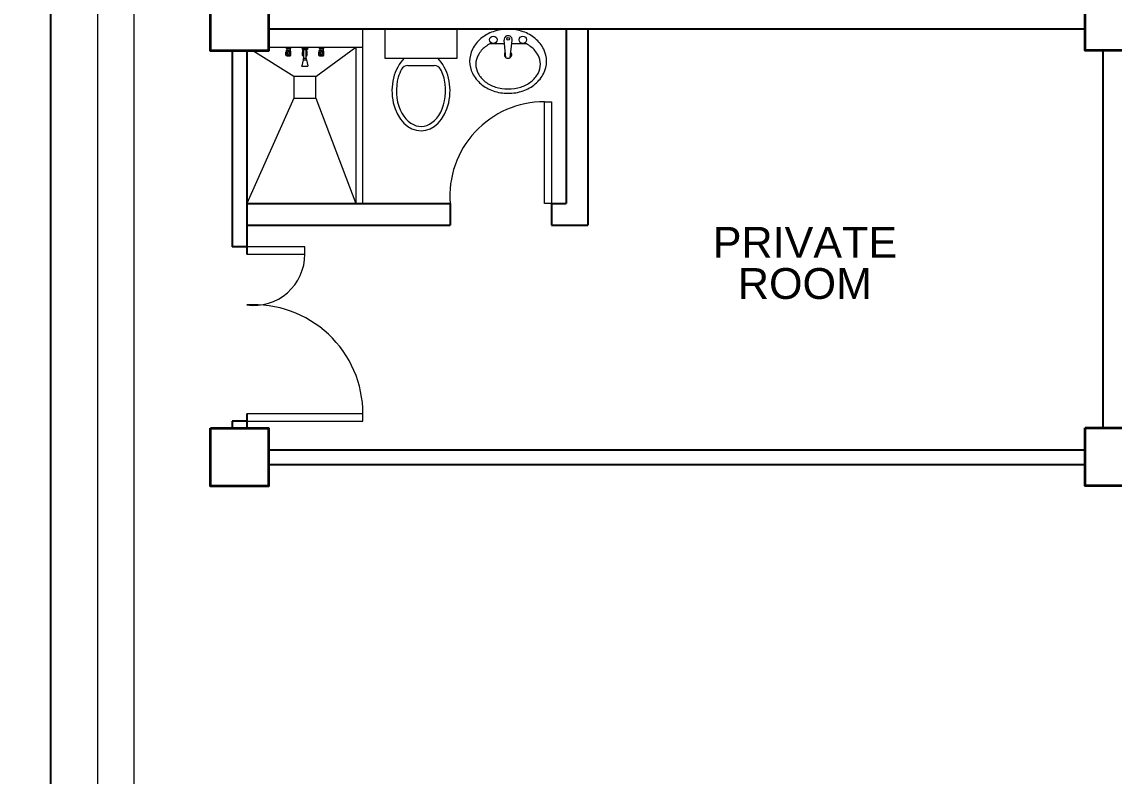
# Model space of a CAD drawing. Header units: millimetres. Extents: x 3 to 421, y 1 to 337.
# Drawn here: x 358.61 to 366.13, y 140.27 to 145.47 of the extents above; entities that cross this region are included whole.
import ezdxf

# ---------------------------------------------------------------- set-up
doc = ezdxf.new("R2010")
doc.units = ezdxf.units.MM
doc.header["$MEASUREMENT"] = 0
doc.layers.add('ahu line', color=7, linetype='Continuous', lineweight=20)
doc.layers.add('diffuser', color=7, linetype='Continuous')
doc.layers.add('label', color=7, linetype='Continuous')
doc.styles.get("Standard").update_dxf_attribs({"font": 'arial.ttf'})
doc.styles.add('SWISSLT175', font='swissl.ttf', dxfattribs={"height": 0.175})
doc.dimstyles.new('Copy of dimension', dxfattribs={"dimtxt": 0.3, "dimasz": 0.3, "dimexe": 0.18, "dimexo": 0.0625, "dimgap": 0.09, "dimtad": 0, "dimzin": 0, "dimdsep": 46, "dimtxsty": 'Standard', "dimblk": 'OBLIQUE', "dimcen": 0.09, "dimclrd": 256, "dimclre": 256, "dimclrt": 256, "dimadec": 0, "dimazin": 0, "dimtfac": 1, "dimtofl": 0, "dimtmove": 0, "dimatfit": 3, "dimldrblk": 'OBLIQUE', "dimfxl": 1, "dimtolj": 1, "dimtzin": 0, "dimarcsym": 0})

# ---------------------------------------------------------------- blocks, each defined once
blk = doc.blocks.new('_Oblique')
at = {"color": 0, "linetype": 'ByBlock', "lineweight": -2}
blk.add_line((-0.5, -0.5), (0.5, 0.5), dxfattribs=at)
blk = doc.blocks.new('*D57')
at = {"layer": 'Defpoints', "color": 0, "transparency": 16777216}
for p in [(359.4825, 150.0442), (358.8053, 112.0381), (359.4825, 112.0381)]:
    blk.add_point(p, dxfattribs=at)
at = {"layer": 'diffuser', "lineweight": -2, "transparency": 16777216}
for p, q in [((359.42, 150.0442), (358.6253, 150.0442)), ((358.8053, 150.0442), (358.8053, 131.6045)), ((358.8053, 112.0381), (358.8053, 130.4703)), ((359.42, 112.0381), (358.6253, 112.0381))]:
    blk.add_line(p, q, dxfattribs=at)
at = {"layer": 'diffuser', "lineweight": -2, "transparency": 16777216, "xscale": 0.3, "yscale": 0.3, "zscale": 0.3}
for p, rotation in [((358.8053, 150.0442), 90), ((358.8053, 112.0381), 270)]:
    blk.add_blockref('_Oblique', p, dxfattribs=dict(at, rotation=rotation))
at = {"layer": 'diffuser', "transparency": 16777216, "insert": (358.8053, 131.0374), "char_height": 0.3, "attachment_point": 5, "rotation": 90}
blk.add_mtext('\\A1;38.01', dxfattribs=at)

msp = doc.modelspace()

# ---------------------------------------------------------------- linework, layer by layer
at = {"color": 8, "linetype": 'ByBlock', "lineweight": 25}
for p, q in [((365.9332, 145.4169), (360.3082, 145.4169)), ((360.0582, 145.2669), (360.0582, 143.916)), ((360.1582, 145.2669), (360.1582, 143.866)), ((366.0582, 142.669), (366.0582, 145.269)), ((366.0582, 142.8169), (366.0582, 145.269)), ((360.1582, 143.916), (360.0582, 143.916)), ((360.1582, 142.766), (360.1582, 142.6669)), ((360.0582, 142.716), (360.0582, 142.6669)), ((360.1582, 142.716), (360.0582, 142.716)), ((360.3082, 142.5169), (365.9332, 142.5169)), ((360.3082, 142.4169), (365.9332, 142.4169))]:
    msp.add_line(p, q, dxfattribs=at)
at = {"color": 8, "lineweight": 9}
for p, q in [((361.1082, 145.416), (361.1082, 145.216)), ((361.6082, 145.416), (361.1082, 145.416)), ((361.6082, 145.216), (361.6082, 145.416)), ((361.9437, 145.2182), (361.9304, 145.34)), ((361.9727, 145.2182), (361.986, 145.34)), ((360.4275, 145.2911), (360.4616, 145.291)), ((360.4275, 145.2903), (360.4275, 145.2911)), ((360.4275, 145.2903), (360.4616, 145.2903)), ((360.4275, 145.2903), (360.4309, 145.2835)), ((360.4279, 145.2577), (360.4301, 145.2618)), ((360.4279, 145.2358), (360.4279, 145.2577)), ((360.4279, 145.2358), (360.4612, 145.2357)), ((360.4315, 145.2339), (360.4279, 145.2358)), ((360.4305, 145.2695), (360.4313, 145.2717)), ((360.4305, 145.2695), (360.4586, 145.2695)), ((360.4305, 145.2636), (360.4305, 145.2695)), ((360.4309, 145.2835), (360.4582, 145.2835)), ((360.4313, 145.2717), (360.4578, 145.2717)), ((360.4313, 145.2577), (360.4387, 145.2577)), ((360.4315, 145.2446), (360.4315, 145.2567)), ((360.4315, 145.2339), (360.4576, 145.2339)), ((360.4315, 145.2323), (360.4315, 145.2339)), ((360.4315, 145.2323), (360.4576, 145.2323)), ((360.4332, 145.2835), (360.4332, 145.2717)), ((360.4385, 145.2445), (360.4385, 145.2566)), ((360.4578, 145.2577), (360.4504, 145.2577)), ((360.4506, 145.2445), (360.4506, 145.2566)), ((360.4559, 145.2835), (360.4559, 145.2717)), ((360.4576, 145.2446), (360.4576, 145.2567)), ((360.4576, 145.2339), (360.4612, 145.2357)), ((360.4576, 145.2323), (360.4576, 145.2339)), ((360.4586, 145.2695), (360.4578, 145.2717)), ((360.4616, 145.2903), (360.4582, 145.2835)), ((360.4586, 145.2636), (360.4586, 145.2695)), ((360.4612, 145.2577), (360.459, 145.2618)), ((360.4612, 145.2357), (360.4612, 145.2577)), ((360.4616, 145.2903), (360.4616, 145.291)), ((360.5408, 145.2853), (360.5292, 145.291)), ((360.5292, 145.291), (360.5872, 145.291)), ((360.5756, 145.2853), (360.5408, 145.2853)), ((360.5408, 145.2756), (360.5408, 145.2853)), ((360.5408, 145.2853), (360.5756, 145.2853)), ((360.5756, 145.2756), (360.5408, 145.2756)), ((360.5415, 145.2577), (360.5437, 145.2618)), ((360.5415, 145.2357), (360.5415, 145.2577)), ((360.5415, 145.2357), (360.5506, 145.2357)), ((360.5451, 145.2338), (360.5415, 145.2357)), ((360.5442, 145.2694), (360.5449, 145.2717)), ((360.5442, 145.2694), (360.5506, 145.2694)), ((360.5442, 145.2636), (360.5442, 145.2694)), ((360.5449, 145.2717), (360.5506, 145.2717)), ((360.545, 145.2577), (360.5506, 145.2577)), ((360.5451, 145.2446), (360.5451, 145.2567)), ((360.5451, 145.2338), (360.5506, 145.2338)), ((360.5451, 145.2323), (360.5451, 145.2338)), ((360.5451, 145.2323), (360.5506, 145.2323)), ((360.5468, 145.2756), (360.5468, 145.2717)), ((360.5506, 145.2132), (360.5506, 145.2756)), ((360.5506, 145.2756), (360.5658, 145.2756)), ((360.5658, 145.2756), (360.5658, 145.2132)), ((360.5658, 145.2717), (360.5714, 145.2717)), ((360.5658, 145.2694), (360.5722, 145.2694)), ((360.5714, 145.2577), (360.5658, 145.2577)), ((360.5658, 145.2357), (360.5749, 145.2357)), ((360.5658, 145.2338), (360.5713, 145.2338)), ((360.5658, 145.2323), (360.5713, 145.2323)), ((360.5696, 145.2756), (360.5696, 145.2717)), ((360.5713, 145.2446), (360.5713, 145.2567)), ((360.5713, 145.2338), (360.5749, 145.2357)), ((360.5713, 145.2323), (360.5713, 145.2338)), ((360.5722, 145.2694), (360.5714, 145.2717)), ((360.5722, 145.2636), (360.5722, 145.2694)), ((360.5749, 145.2577), (360.5727, 145.2618)), ((360.5749, 145.2357), (360.5749, 145.2577)), ((360.5872, 145.291), (360.5756, 145.2853)), ((360.5756, 145.2853), (360.5756, 145.2756)), ((360.6548, 145.2903), (360.6548, 145.291)), ((360.6548, 145.291), (360.6889, 145.291)), ((360.6548, 145.2903), (360.6582, 145.2835)), ((360.6548, 145.2903), (360.6889, 145.2903)), ((360.6552, 145.2577), (360.6574, 145.2618)), ((360.6552, 145.2357), (360.6552, 145.2577)), ((360.6588, 145.2338), (360.6552, 145.2357)), ((360.6552, 145.2357), (360.6885, 145.2357)), ((360.6578, 145.2694), (360.6586, 145.2717)), ((360.6578, 145.2636), (360.6578, 145.2694)), ((360.6578, 145.2694), (360.6858, 145.2694)), ((360.6582, 145.2835), (360.6855, 145.2834)), ((360.6586, 145.2717), (360.6851, 145.2717)), ((360.6586, 145.2577), (360.6659, 145.2577)), ((360.6587, 145.2445), (360.6587, 145.2567)), ((360.6588, 145.2323), (360.6588, 145.2338)), ((360.6588, 145.2338), (360.6849, 145.2338)), ((360.6588, 145.2323), (360.6849, 145.2323)), ((360.6605, 145.2835), (360.6605, 145.2717)), ((360.6658, 145.2444), (360.6658, 145.2566)), ((360.685, 145.2577), (360.6777, 145.2577)), ((360.6779, 145.2444), (360.6779, 145.2566)), ((360.6832, 145.2835), (360.6832, 145.2717)), ((360.6849, 145.2445), (360.6849, 145.2567)), ((360.6849, 145.2338), (360.6885, 145.2357)), ((360.6849, 145.2323), (360.6849, 145.2338)), ((360.6858, 145.2694), (360.6851, 145.2717)), ((360.6889, 145.2903), (360.6855, 145.2834)), ((360.6858, 145.2636), (360.6858, 145.2694)), ((360.6885, 145.2577), (360.6863, 145.2618)), ((360.6885, 145.2357), (360.6885, 145.2577)), ((360.6889, 145.2903), (360.6889, 145.291)), ((360.5459, 145.2057), (360.5373, 145.1637)), ((360.5775, 145.1592), (360.5388, 145.1592)), ((360.5459, 145.2132), (360.5459, 145.2057)), ((360.5705, 145.2132), (360.5459, 145.2132)), ((360.5459, 145.2057), (360.5705, 145.2057)), ((360.5459, 145.2057), (360.5705, 145.2057)), ((360.5705, 145.2057), (360.5705, 145.2132)), ((360.5705, 145.2057), (360.579, 145.1637)), ((361.1082, 145.216), (361.6082, 145.216)), ((361.2676, 145.166), (361.4486, 145.166))]:
    msp.add_line(p, q, dxfattribs=at)
at = {"color": 8, "linetype": 'ByBlock', "lineweight": 25, "ltscale": 0.3}
for p, q in [((362.3582, 145.416), (362.3582, 144.216)), ((362.5082, 145.416), (362.5082, 144.066)), ((360.1582, 144.216), (361.5582, 144.216)), ((361.5582, 144.216), (361.5582, 144.066)), ((362.2582, 144.216), (362.3582, 144.216)), ((362.2582, 144.216), (362.2582, 144.066)), ((360.1582, 144.066), (361.5582, 144.066)), ((362.2582, 144.066), (362.5082, 144.066))]:
    msp.add_line(p, q, dxfattribs=at)
at = {"color": 8, "linetype": 'ByBlock', "lineweight": 9, "ltscale": 0.3}
for p, q in [((360.4832, 145.091), (360.1988, 145.266)), ((360.6332, 145.091), (360.9082, 145.291)), ((360.4832, 144.941), (360.1582, 144.216)), ((360.6332, 144.941), (360.9082, 144.216))]:
    msp.add_line(p, q, dxfattribs=at)
at = {"color": 8, "linetype": 'ByBlock', "lineweight": 9}
for p, q in [((360.3082, 145.291), (360.9582, 145.291)), ((366.0582, 142.8169), (366.0582, 142.669))]:
    msp.add_line(p, q, dxfattribs=at)
at = {"color": 8, "linetype": 'ByBlock', "lineweight": 35}
for points in [[(359.9082, 145.6669), (360.3082, 145.6669), (360.3082, 145.2669), (359.9082, 145.2669)], [(365.9332, 145.669), (366.3332, 145.669), (366.3332, 145.269), (365.9332, 145.269)], [(365.9332, 142.669), (366.3332, 142.669), (366.3332, 142.269), (365.9332, 142.269)], [(359.9082, 142.6669), (360.3082, 142.6669), (360.3082, 142.2669), (359.9082, 142.2669)]]:
    msp.add_lwpolyline(points, close=True, dxfattribs=at)
at = {"color": 8, "linetype": 'ByBlock', "lineweight": 9, "ltscale": 0.3}
msp.add_lwpolyline([(360.9082, 145.291), (360.9082, 144.216), (360.9582, 144.216), (360.9582, 145.416), (360.9582, 145.416)], dxfattribs=at)
at = {"color": 8, "lineweight": 9}
msp.add_lwpolyline([(361.6932, 145.195, 0.11576), (361.7125, 145.1126, 0.104047), (361.7708, 145.0388, 0.090875), (361.8547, 144.9914, 0.083344), (361.9582, 144.974, 0.083344), (362.0617, 144.9914, 0.090875), (362.1456, 145.0388, 0.104047), (362.2038, 145.1126, 0.11576), (362.2232, 145.195, 0.11576), (362.2038, 145.2775, 0.104047), (362.1456, 145.3513, 0.090875), (362.0617, 145.3987, 0.083344), (361.9582, 145.416, 0.083344), (361.8547, 145.3987, 0.090875), (361.7708, 145.3513, 0.104047), (361.7125, 145.2775, 0.11576)], format="xyb", close=True, dxfattribs=at)
for points in [[(361.7357, 145.174, 0.124838), (361.7516, 145.1115, 0.105788), (361.8009, 145.0538, 0.086697), (361.8706, 145.0176, 0.076776), (361.9582, 145.004, 0.076776), (362.0458, 145.0176, 0.086697), (362.1155, 145.0538, 0.105788), (362.1648, 145.1115, 0.124838), (362.1807, 145.174, 0.124838), (362.1648, 145.2366, 0.105788), (362.1155, 145.2942, 0.040067), (362.0848, 145.314), (361.9826, 145.314, 0.040067)], [(361.9338, 145.314), (361.8316, 145.314, 0.040067), (361.8009, 145.2942, 0.105788), (361.7516, 145.2366, 0.124838), (361.7357, 145.174, 0.124838)]]:
    msp.add_lwpolyline(points, format="xyb", dxfattribs=at)
at = {"color": 8, "linetype": 'ByBlock', "lineweight": 9, "ltscale": 0.03}
msp.add_lwpolyline([(360.6332, 145.091), (360.4832, 145.091), (360.4832, 144.941), (360.6332, 144.941)], close=True, dxfattribs=at)
at = {"color": 8, "lineweight": 13, "ltscale": 0.03}
for points in [[(362.2582, 144.216), (362.2082, 144.216), (362.2082, 144.916), (362.2582, 144.916)], [(360.1582, 143.916), (360.1582, 143.866), (360.5582, 143.866), (360.5582, 143.916)], [(360.1582, 142.766), (360.1582, 142.716), (360.9582, 142.716), (360.9582, 142.766)]]:
    msp.add_lwpolyline(points, close=True, dxfattribs=at)
at = {"color": 8, "lineweight": 9}
for centre, radius in [((361.8566, 145.343), 0.0255), ((361.9582, 145.3495), 0.0095), ((362.0598, 145.343), 0.0255)]:
    msp.add_circle(centre, radius, dxfattribs=at)
for centre, radius, start, end in [((361.9582, 145.343), 0.028, 353.75449, 186.24551), ((361.9582, 145.2411), 0.025, 138.79782, 233.69319), ((361.9582, 145.2411), 0.025, 306.30681, 41.20218), ((361.2676, 145.116), 0.05, 90, 151.84994), ((361.4486, 145.116), 0.05, 28.00836, 90), ((361.9582, 145.3118), 0.0948, 261.20259, 278.79741), ((361.9582, 145.2411), 0.025, 251.37929, 288.62071)]:
    msp.add_arc(centre, radius, start, end, dxfattribs=at)
at = {"color": 8, "lineweight": 13, "ltscale": 0.03}
for centre, radius, start, end in [((362.2082, 144.2643), 0.6518, 90, 184.24219), ((360.2051, 143.866), 0.3531, 262.37185, 0), ((360.2066, 142.766), 0.7516, 0, 93.69522)]:
    msp.add_arc(centre, radius, start, end, dxfattribs=at)
at = {"color": 8, "lineweight": 9}
for centre, major_axis, ratio, start_param, end_param in [((360.4188, 145.2454), (-0.00896, 0.00896), 1, 3.15309, 3.864175), ((360.4163, 145.2507), (0.0118, 0.0118), 1, 6.018417, 6.150642), ((360.4267, 145.2636), (0.00268, 0.00268), 1, 5.003733, 5.497675), ((360.4277, 145.2567), (0.00268, 0.00268), 1, 5.497675, 6.125314), ((360.4423, 145.2566), (-0.00268, 0.00268), 1, 0.157647, 0.785286), ((360.4489, 145.2452), (-0.00738, 0.00738), 1, 0.858879, 1.643677), ((360.4494, 145.2515), (0.00887, 0.00887), 1, 1.36743, 1.728443), ((360.4445, 145.2402), (-0.00268, 0.00268), 1, 1.643677, 3.068487), ((360.4446, 145.2588), (-0.00268, 0.00268), 1, -1.367654, -0.203367), ((360.4397, 145.2515), (0.00887, 0.00887), 1, 6.125314, 6.486327), ((360.4402, 145.2452), (0.00738, 0.00738), 1, 4.639283, 5.424081), ((360.4468, 145.2566), (-0.00268, 0.00268), 1, 3.926878, 4.554518), ((360.4614, 145.2567), (0.00268, 0.00268), 1, 1.728443, 2.356082), ((360.4703, 145.2454), (0.00896, 0.00896), 1, 2.418785, 3.129871), ((360.4728, 145.2506), (-0.0118, 0.0118), 1, 0.132318, 0.264544), ((360.4624, 145.2636), (0.00268, 0.00268), 1, 2.356082, 2.850023), ((360.5325, 145.2454), (-0.00896, 0.00896), 1, 3.15309, 3.864175), ((360.5299, 145.2506), (0.0118, 0.0118), 1, 6.018417, 6.150642), ((360.5404, 145.2636), (-0.00268, 0.00268), 1, 3.432937, 3.926878), ((360.5413, 145.2567), (-0.00268, 0.00268), 1, 3.926878, 4.554518), ((360.5751, 145.2567), (-0.00268, 0.00268), 1, 0.157647, 0.785286), ((360.5839, 145.2453), (-0.00896, 0.00896), 1, 0.847989, 1.559075), ((360.5864, 145.2506), (0.0118, 0.0118), 1, 1.703115, 1.83534), ((360.576, 145.2636), (-0.00268, 0.00268), 1, 0.785286, 1.279227), ((360.6461, 145.2453), (-0.00896, 0.00896), 1, 3.15309, 3.864175), ((360.6436, 145.2506), (-0.0118, 0.0118), 1, 4.44762, 4.579846), ((360.654, 145.2636), (0.00268, 0.00268), 1, 5.003733, 5.497675), ((360.655, 145.2567), (0.00268, 0.00268), 1, 5.497675, 6.125314), ((360.6695, 145.2566), (-0.00268, 0.00268), 1, 0.157647, 0.785286), ((360.6762, 145.2452), (-0.00738, 0.00738), 1, 0.858879, 1.643677), ((360.6766, 145.2514), (0.00887, 0.00887), 1, 1.36743, 1.728443), ((360.6718, 145.2402), (-0.00268, 0.00268), 1, 1.643677, 3.068487), ((360.6718, 145.2588), (-0.00268, 0.00268), 1, -1.367654, -0.203367), ((360.667, 145.2514), (0.00887, 0.00887), 1, 6.125314, 6.486327), ((360.6675, 145.2452), (0.00738, 0.00738), 1, 4.639283, 5.424081), ((360.6741, 145.2566), (-0.00268, 0.00268), 1, 3.926878, 4.554518), ((360.6887, 145.2567), (0.00268, 0.00268), 1, 1.728443, 2.356082), ((360.6976, 145.2453), (0.00896, 0.00896), 1, 2.418785, 3.129871), ((360.7001, 145.2506), (-0.0118, 0.0118), 1, 0.132318, 0.264544), ((360.6896, 145.2636), (0.00268, 0.00268), 1, 2.356082, 2.850023), ((360.5755, 145.1624), (0.00268, 0.00268), 1, 4.495711, 5.865773), ((361.3582, 144.991), (0, 0.275), 0.727273, 0.612555, 5.670631)]:
    msp.add_ellipse(centre, major_axis=major_axis, ratio=ratio, start_param=start_param, end_param=end_param, dxfattribs=at)
at = {"color": 8, "lineweight": 9, "extrusion": (4.99074e-41, -2.88216e-41, -1)}
msp.add_ellipse((360.5408, 145.1624), major_axis=(0.00268, 0.00268), ratio=1, start_param=2.92514, end_param=4.295202, dxfattribs=at)
at = {"color": 8, "lineweight": 9}
msp.add_open_spline([(361.2235, 145.1396), (361.2147, 145.1232), (361.2073, 145.1052), (361.1804, 145.014), (361.1856, 144.9268), (361.2433, 144.7952), (361.2934, 144.7538), (361.3915, 144.7404), (361.4437, 144.7663), (361.5177, 144.8775), (361.5356, 144.9612), (361.5199, 145.075), (361.5085, 145.1099), (361.4927, 145.1395)], degree=3, knots=[0.937253, 0.937253, 0.937253, 0.937253, 1.185372, 1.185372, 2.113864, 2.113864, 3.042356, 3.042356, 3.970847, 3.970847, 4.899339, 4.899339, 5.346062, 5.346062, 5.346062, 5.346062], dxfattribs=at)
at = {"layer": 'ahu line', "linetype": 'Continuous'}
for p, q in [((359.1325, 112.2631), (359.1325, 149.8192)), ((359.3825, 112.2631), (359.3825, 149.8192))]:
    msp.add_line(p, q, dxfattribs=at)

# ---------------------------------------------------------------- texts
at = {"layer": 'label', "color": 8, "linetype": 'ByBlock', "lineweight": 9, "ltscale": 0.4, "insert": (364.0031, 143.804), "char_height": 0.2125, "attachment_point": 5, "line_spacing_factor": 0.8, "style": 'SWISSLT175'}
msp.add_mtext('PRIVATE ^JROOM', dxfattribs=at)

# ---------------------------------------------------------------- dimensions: what is measured, and where the dimension line sits
at = {"layer": 'diffuser'}
dim = msp.add_linear_dim(base=(358.8053, 112.0381), p1=(359.4825, 150.0442), p2=(359.4825, 112.0381), angle=90, dimstyle='Copy of dimension', dxfattribs=at)
dim.commit()
dim.dimension.update_dxf_attribs({"geometry": '*D57', "text_midpoint": (358.8053, 131.0374), "dimtype": 160})

doc.saveas('drawing.dxf')
